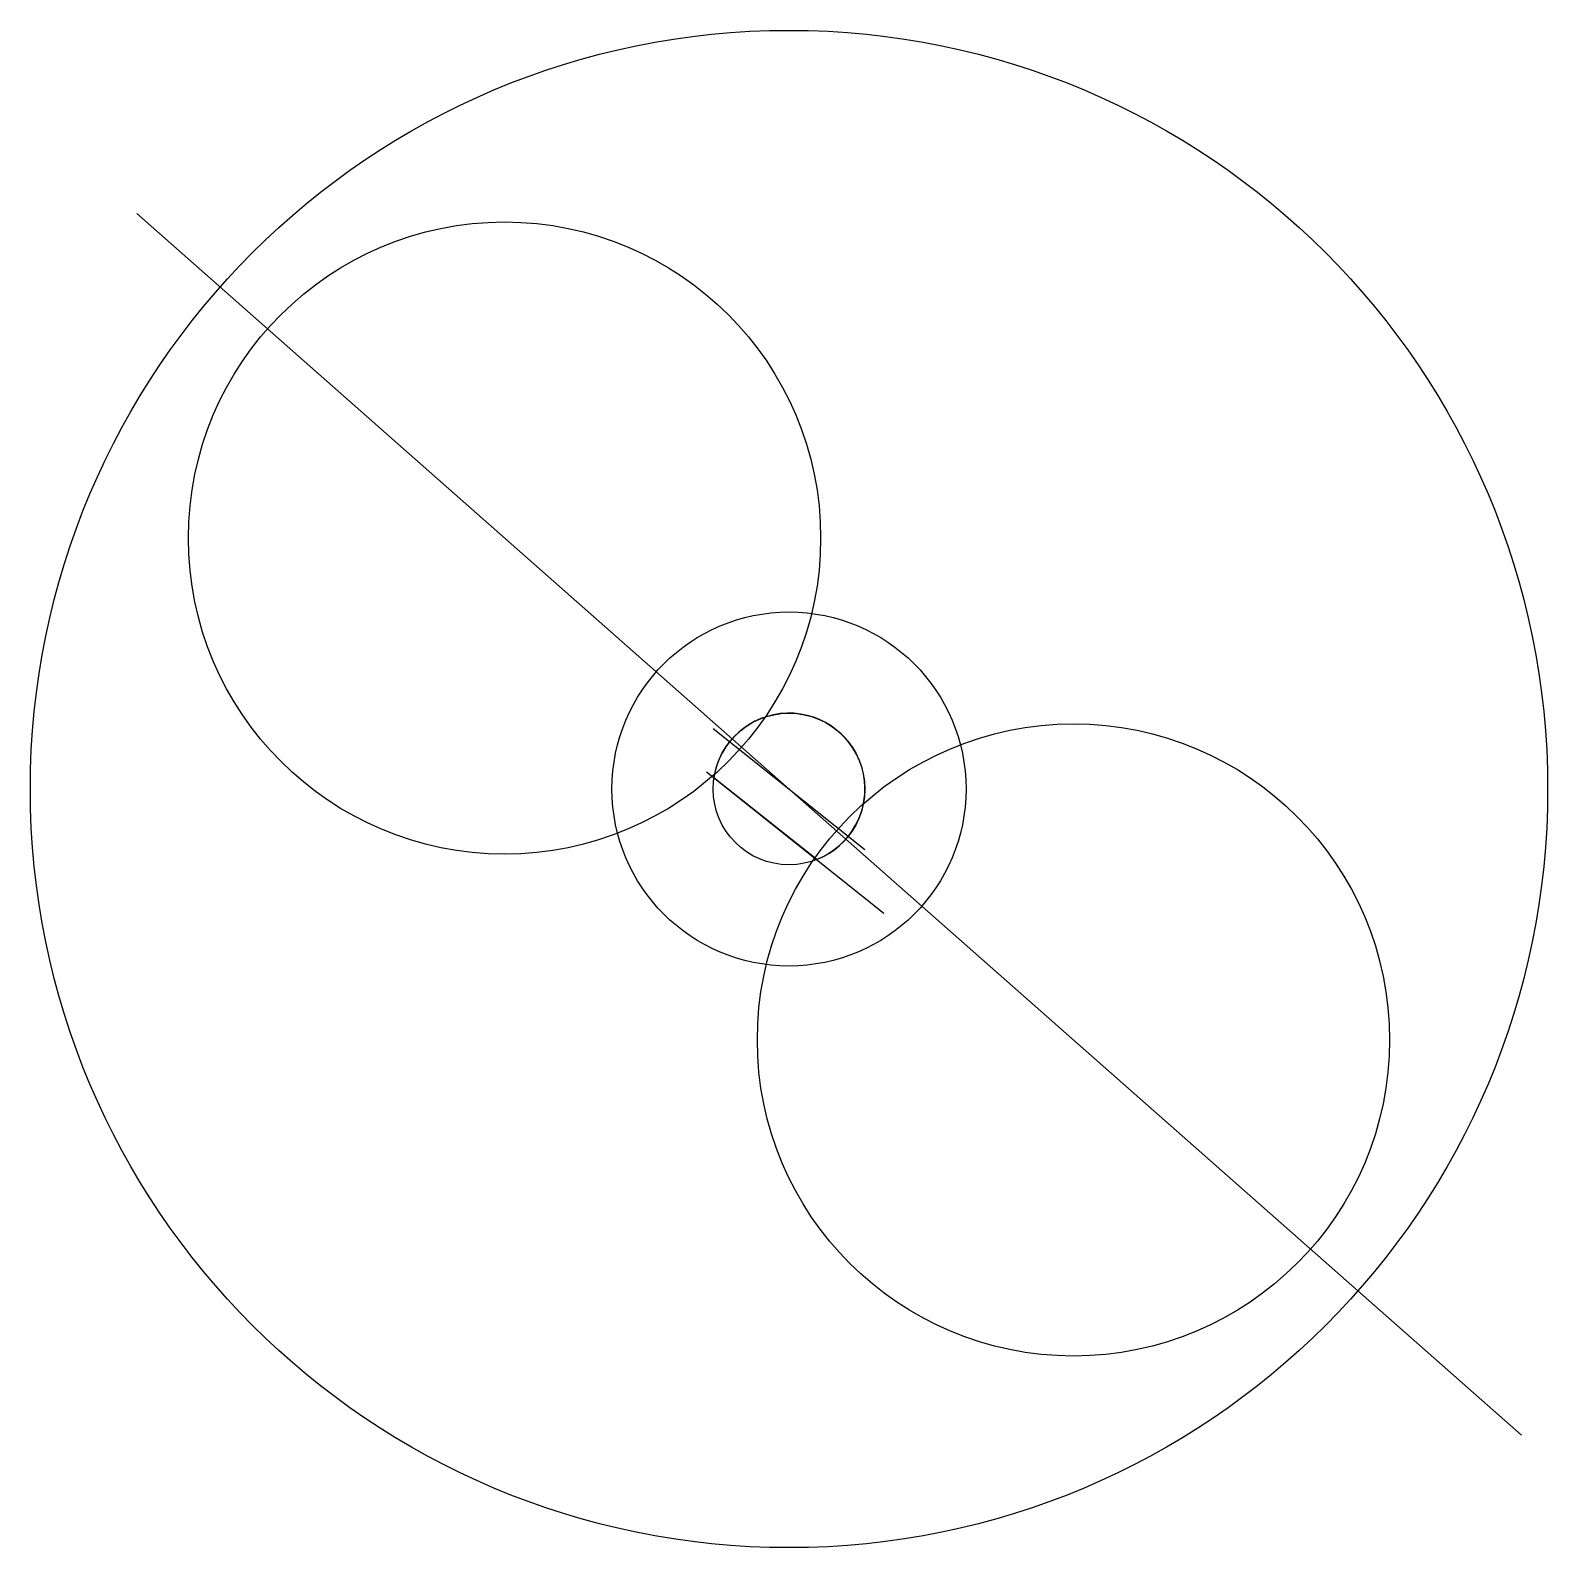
# Model space of a CAD drawing. Header units: millimetres. Extents: x -15 to 15, y -15 to 15.
import ezdxf

# ---------------------------------------------------------------- set-up
doc = ezdxf.new("R2010")
doc.units = ezdxf.units.MM
doc.header["$MEASUREMENT"] = 0
doc.layers.add('电机顶部 v1_Sketch1', color=7, linetype='Continuous')
doc.layers.add('电机顶部 v1_Sketch2', color=7, linetype='Continuous')

msp = doc.modelspace()

# ---------------------------------------------------------------- linework, layer by layer
at = {"layer": '电机顶部 v1_Sketch1'}
for p, q in [((-1.502, 1.198), (1.502, -1.198)), ((-1.632, 0.342), (1.872, -2.453))]:
    msp.add_line(p, q, dxfattribs=at)
for radius in [3.5, 1.5]:
    msp.add_circle((0, 0), radius, dxfattribs=at)
msp.add_point((0, 0), dxfattribs=at)
at = {"layer": '电机顶部 v1_Sketch2'}
for p, q in [((-12.895, 11.377, 7), (0, 0, 7)), ((0.548, -1.396, 7), (-1.483, 0.224, 7)), ((0, 0, 7), (14.484, -12.779, 7))]:
    msp.add_line(p, q, dxfattribs=at)
for centre, radius in [((0, 0, 7), 15), ((-5.624, 4.962, 7), 6.25), ((0, 0, 7), 3.5), ((5.624, -4.962, 7), 6.25)]:
    msp.add_circle(centre, radius, dxfattribs=at)
msp.add_arc((0, 0, 7), 1.5, 291.4245, 171.4245, dxfattribs=at)
msp.add_point((0, 0, 7), dxfattribs=at)

doc.saveas('drawing.dxf')
